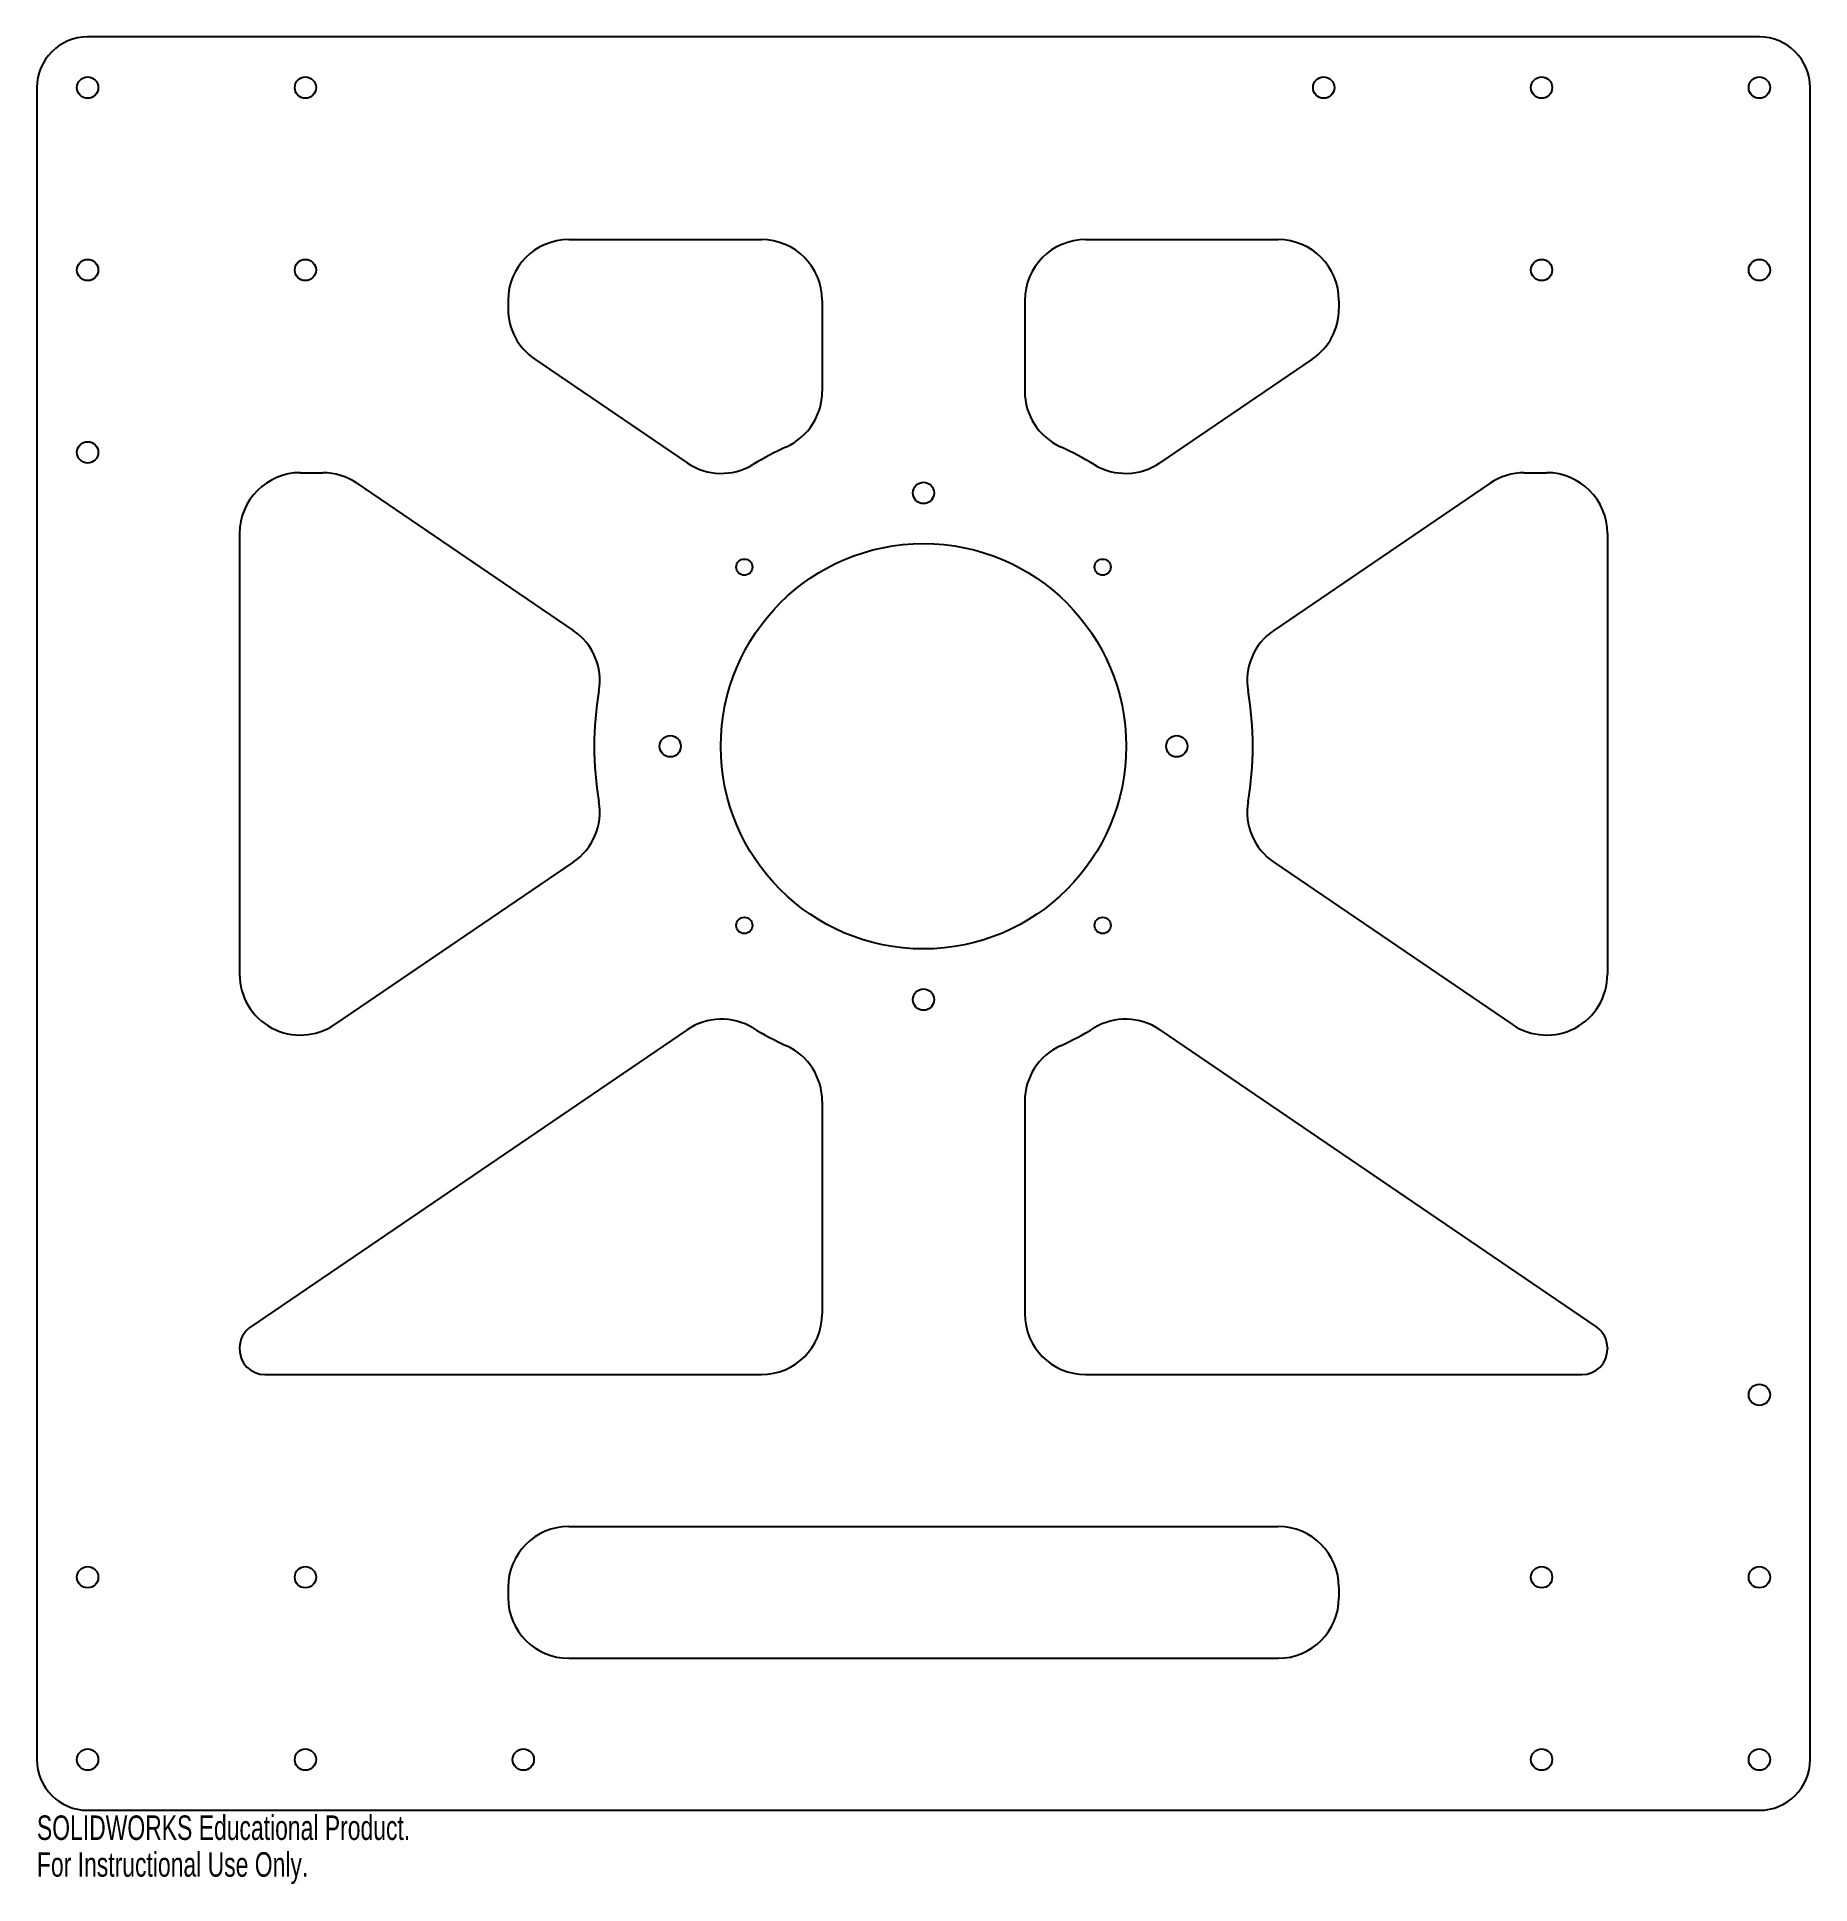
# Model space of a CAD drawing. Header units: millimetres. Extents: x 0 to 350, y -15 to 350.
import ezdxf

# ---------------------------------------------------------------- set-up
doc = ezdxf.new("R2010")
doc.units = ezdxf.units.MM
doc.styles.add('SLDTEXTSTYLE0', font='TXT', dxfattribs={"width": 0.7})

msp = doc.modelspace()

# ---------------------------------------------------------------- linework, layer by layer
at = {"color": 7, "linetype": 'Continuous', "lineweight": 25}
for p, q in [((340, 350), (10, 350)), ((0, 340), (0, 10)), ((350, 10), (350, 340)), ((105, 310), (143, 310)), ((207, 310), (245, 310)), ((93, 298), (93, 296.35)), ((155, 298), (155, 280.04)), ((195, 298), (195, 280.04)), ((257, 298), (257, 296.35)), ((98.25, 286.43), (128.35, 265.94)), ((251.75, 286.43), (221.65, 265.94)), ((52, 264), (56.41, 264)), ((293.59, 264), (298, 264)), ((63.16, 261.92), (105.85, 232.87)), ((286.84, 261.92), (244.15, 232.87)), ((40, 252), (40, 165)), ((310, 252), (310, 165)), ((105.85, 187.13), (58.75, 155.08)), ((244.15, 187.13), (291.25, 155.08)), ((128.35, 154.06), (42.19, 95.42)), ((221.65, 154.06), (307.81, 95.42)), ((155, 139.96), (155, 98)), ((195, 139.96), (195, 98)), ((40, 91.28), (40, 91)), ((310, 91.28), (310, 91)), ((45, 86), (143, 86)), ((207, 86), (305, 86)), ((105, 56), (245, 56)), ((93, 44), (93, 42)), ((257, 44), (257, 42)), ((105, 30), (245, 30)), ((10, 0), (340, 0))]:
    msp.add_line(p, q, dxfattribs=at)
for centre, radius in [((10, 340), 2.1), ((53, 340), 2.1), ((254, 340), 2.1), ((297, 340), 2.1), ((340, 340), 2.1), ((10, 304), 2.1), ((53, 304), 2.1), ((297, 304), 2.1), ((340, 304), 2.1), ((10, 268), 2.1), ((175, 260), 2.1), ((175, 210), 40), ((139.64, 245.36), 1.6), ((210.36, 245.36), 1.6), ((125, 210), 2.1), ((225, 210), 2.1), ((139.64, 174.64), 1.6), ((210.36, 174.64), 1.6), ((175, 160), 2.1), ((340, 82), 2.1), ((10, 46), 2.1), ((53, 46), 2.1), ((297, 46), 2.1), ((340, 46), 2.1), ((10, 10), 2.1), ((53, 10), 2.1), ((96, 10), 2.1), ((297, 10), 2.1), ((340, 10), 2.1)]:
    msp.add_circle(centre, radius, dxfattribs=at)
for centre, radius, start, end in [((10, 340), 10, 90, 180), ((340, 340), 10, 0, 90), ((105, 298), 12, 90, 180), ((143, 298), 12, 0, 90), ((207, 298), 12, 90, 180), ((245, 298), 12, 0, 90), ((105, 296.35), 12, 180, 235.7616), ((245, 296.35), 12, 304.2384, 0), ((143, 280.04), 12, 294.5561, 0), ((207, 280.04), 12, 180, 245.4439), ((175, 210), 65, 114.5561, 121.2055), ((175, 210), 65, 58.7945, 65.4439), ((52, 252), 12, 90, 180), ((56.41, 252), 12, 55.7616, 90), ((135.11, 275.86), 12, 235.7616, 301.2055), ((214.89, 275.86), 12, 238.7945, 304.2384), ((293.59, 252), 12, 90, 124.2384), ((298, 252), 12, 0, 90), ((99.1, 222.95), 12, 350.3177, 55.7616), ((250.9, 222.95), 12, 124.2384, 189.6823), ((175, 210), 65, 170.3177, 189.6823), ((175, 210), 65, 350.3177, 9.6823), ((99.1, 197.05), 12, 304.2384, 9.6823), ((250.9, 197.05), 12, 170.3177, 235.7616), ((52, 165), 12, 180, 304.2384), ((298, 165), 12, 235.7616, 0), ((135.11, 144.14), 12, 58.7945, 124.2384), ((175, 210), 65, 238.7945, 245.4439), ((175, 210), 65, 294.5561, 301.2055), ((214.89, 144.14), 12, 55.7616, 121.2055), ((143, 139.96), 12, 0, 65.4439), ((207, 139.96), 12, 114.5561, 180), ((45, 91.28), 5, 124.2384, 180), ((143, 98), 12, 270, 0), ((207, 98), 12, 180, 270), ((305, 91.28), 5, 0, 55.7616), ((45, 91), 5, 180, 270), ((305, 91), 5, 270, 0), ((105, 44), 12, 90, 180), ((245, 44), 12, 0, 90), ((105, 42), 12, 180, 270), ((245, 42), 12, 270, 0), ((10, 10), 10, 180, 270), ((340, 10), 10, 270, 0)]:
    msp.add_arc(centre, radius, start, end, dxfattribs=at)

# ---------------------------------------------------------------- texts
at = {"color": 7, "linetype": 'Continuous', "char_height": 4.8336, "attachment_point": 1, "style": 'SLDTEXTSTYLE0'}
for s, insert in [('SOLIDWORKS Educational Product.', (0, -1.02)), ('For Instructional Use Only.', (0, -8.27))]:
    msp.add_mtext(s, dxfattribs=dict(at, insert=insert))

doc.saveas('drawing.dxf')
